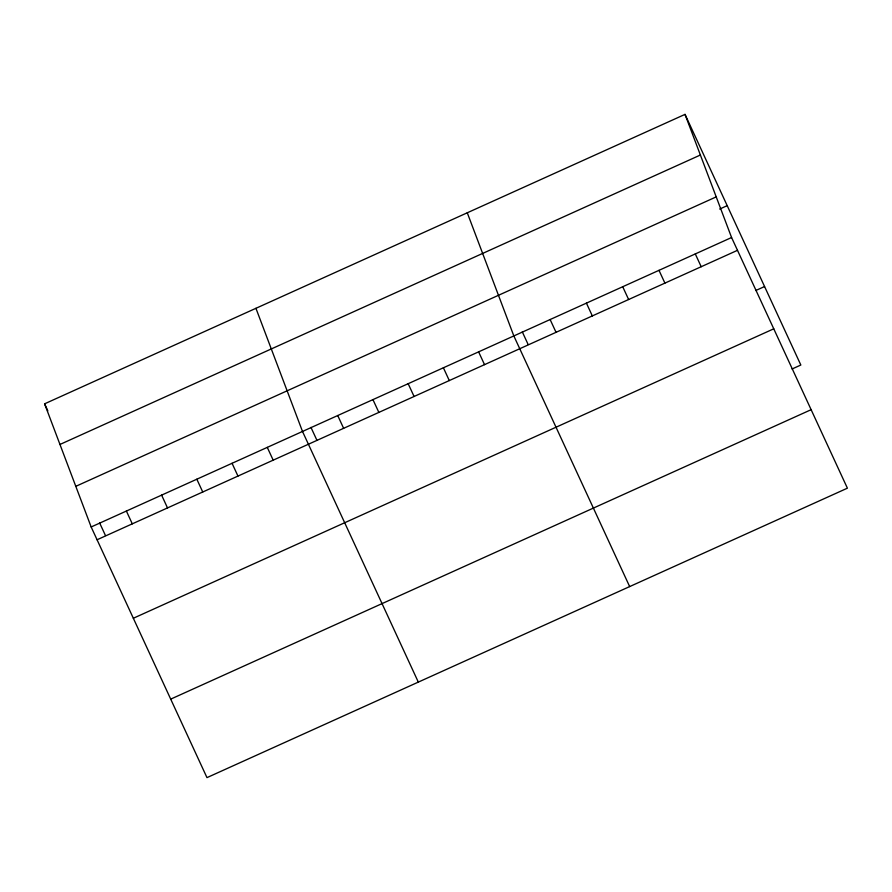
<?xml version="1.0" encoding="UTF-8"?>
<svg xmlns="http://www.w3.org/2000/svg" width="892" height="892" viewBox="0 0 892 892"><rect width="100%" height="100%" fill="white"/><g stroke="black" fill="none" stroke-linecap="round" stroke-linejoin="round"><path stroke-width="1.34" d="M685.023 114.377L731.585 237.528L847.4 488.18L206.977 777.623L91.162 526.971L44.6 403.82L685.023 114.377L800.838 365.029L792.074 368.987M59.965 444.461L700.387 155.018M75.798 486.33L716.22 196.887M719.688 209.062L727.203 205.662M91.162 526.971L731.585 237.528M97.072 539.76L737.494 250.317M755.803 290.502L764.567 286.544M133.343 618.256L773.765 328.813M170.718 699.127L811.129 409.684M695.292 253.93L701.201 266.719M658.998 270.332L664.908 283.121M622.716 286.733L628.626 299.522M586.423 303.135L592.333 315.924M550.13 319.537L556.039 332.326M522.299 331.88L528.142 344.513M629.663 586.59L513.837 335.938L467.274 212.787M478.614 351.849L484.523 364.65M443.391 367.772L449.3 380.572M408.168 383.694L414.078 396.483M372.945 399.616L378.855 412.405M337.722 415.527L343.632 428.327M310.962 427.391L316.805 440.035M418.315 682.101L302.5 431.449L255.937 308.309M267.277 447.371L273.186 460.16M232.054 463.294L237.963 476.083M196.831 479.205L202.74 492.005M161.608 495.127L167.518 507.927M126.385 511.049L132.295 523.838M44.6 403.82L47.822 410.799M99.625 522.913L105.468 535.546"/></g></svg>
